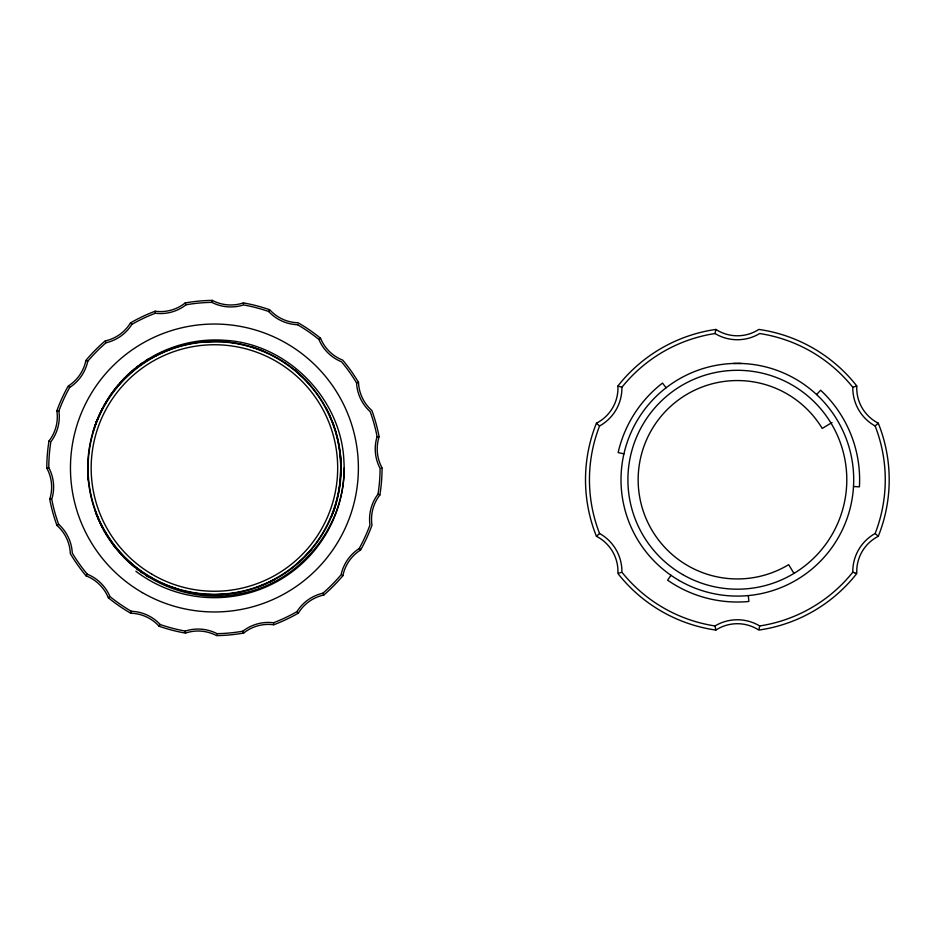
<?xml version="1.0" encoding="UTF-8"?>
<svg xmlns="http://www.w3.org/2000/svg" width="936" height="936" viewBox="0 0 936 936"><rect width="100%" height="100%" fill="white"/><g stroke="black" fill="none" stroke-linecap="round" stroke-linejoin="round"><path stroke-width="1.4" d="M96.268 422.253C95.191 425.108 96.396 421.82 96.899 420.568C99.614 413.7 102.913 407.066 106.762 400.772C115.327 386.79 126.617 374.505 139.815 364.794C163.777 347.057 194.103 338.224 223.833 340.248C286.966 343.056 341.663 398.537 343.933 461.635C347.97 523.54 300.62 583.374 239.44 593.752C181.093 606.013 117.445 571.112 96.806 515.104M87.727 467.228L87.785 464.116M341.125 468.772L340.973 474.189M344.144 468L343.945 474.353A129.73 129.73 0 0 1 135.884 571.241M87.738 465.672L87.762 464.888M87.773 464.127L87.867 461.787M715.01 333.544A43.384 43.384 0 0 0 759.693 333.544A147.9 147.9 0 0 1 852.801 387.293A43.384 43.384 0 0 0 875.137 425.985A147.9 147.9 0 0 1 875.137 533.508A43.384 43.384 0 0 0 852.801 572.2A147.9 147.9 0 0 1 759.693 625.95A43.384 43.384 0 0 0 715.01 625.95A147.9 147.9 0 0 1 621.902 572.2A43.384 43.384 0 0 0 599.567 533.508A147.9 147.9 0 0 1 599.567 425.985A43.384 43.384 0 0 0 621.902 387.293A147.9 147.9 0 0 1 715.01 333.532L715.853 329.519M759.693 625.95L759.014 629.249M159.939 624.955L160.22 624.534A41.418 41.418 0 0 0 131.286 611.278A165.66 165.66 0 0 1 109.945 596.56A41.418 41.418 0 0 0 87.294 574.201A165.66 165.66 0 0 1 72.283 553.071A41.418 41.418 0 0 0 58.64 524.324A165.66 165.66 0 0 1 51.761 499.321A41.418 41.418 0 0 0 48.777 467.637A165.66 165.66 0 0 1 50.848 441.804A41.418 41.418 0 0 0 58.886 411.009A165.66 165.66 0 0 1 69.673 387.434A41.418 41.418 0 0 0 87.762 361.249A165.66 165.66 0 0 1 105.967 342.787A41.418 41.418 0 0 0 131.906 324.359A165.66 165.66 0 0 1 155.329 313.244A41.418 41.418 0 0 0 186.018 304.797A165.66 165.66 0 0 1 211.817 302.363L212.296 300.386A39.441 39.441 0 0 0 243.395 302.901A167.626 167.626 0 0 1 269.755 309.769A39.441 39.441 0 0 0 298.116 322.768A167.626 167.626 0 0 1 320.533 338.235A39.441 39.441 0 0 0 342.74 360.149A167.626 167.626 0 0 1 358.511 382.356A39.441 39.441 0 0 0 371.896 410.541A167.626 167.626 0 0 1 379.115 436.796A39.441 39.441 0 0 0 382.052 467.86A167.626 167.626 0 0 1 379.864 495.004A39.441 39.441 0 0 0 371.99 525.201A167.626 167.626 0 0 1 360.641 549.958A39.441 39.441 0 0 0 342.915 575.64A167.626 167.626 0 0 1 323.797 595.027A39.441 39.441 0 0 0 298.362 613.103A167.626 167.626 0 0 1 273.757 624.78A39.441 39.441 0 0 0 243.664 633.052A167.626 167.626 0 0 1 216.555 635.614A39.441 39.441 0 0 0 185.457 633.099A167.626 167.626 0 0 1 159.097 626.231A39.441 39.441 0 0 0 130.736 613.232A167.626 167.626 0 0 1 108.319 597.765A39.441 39.441 0 0 0 86.1 575.851A167.626 167.626 0 0 1 70.329 553.644A39.441 39.441 0 0 0 56.956 525.459A167.626 167.626 0 0 1 49.725 499.204A39.441 39.441 0 0 0 46.8 468.14A167.626 167.626 0 0 1 48.988 440.996A39.441 39.441 0 0 0 56.862 410.799A167.626 167.626 0 0 1 68.199 386.041A39.441 39.441 0 0 0 85.925 360.36A167.626 167.626 0 0 1 105.054 340.973A39.441 39.441 0 0 0 130.49 322.897A167.626 167.626 0 0 1 155.095 311.22A39.441 39.441 0 0 0 185.176 302.948A167.626 167.626 0 0 1 212.296 300.386L212.273 300.503M216.965 633.894L217.012 633.672A165.66 165.66 0 0 0 242.833 631.203A41.418 41.418 0 0 1 273.523 622.756A165.66 165.66 0 0 0 296.934 611.641A41.418 41.418 0 0 1 322.885 593.213A165.66 165.66 0 0 0 341.09 574.751A41.418 41.418 0 0 1 359.167 548.566A165.66 165.66 0 0 0 369.966 524.991A41.418 41.418 0 0 1 377.992 494.196A165.66 165.66 0 0 0 380.075 468.363A41.418 41.418 0 0 1 377.091 436.679A165.66 165.66 0 0 0 370.211 411.676A41.418 41.418 0 0 1 356.569 382.929A165.66 165.66 0 0 0 341.546 361.799A41.418 41.418 0 0 1 318.895 339.452L320.486 338.27M216.953 633.941L217.023 633.637A41.418 41.418 0 0 0 185.305 631.075A165.66 165.66 0 0 1 160.22 624.534M130.771 613.092L131.286 611.278M318.895 339.44A165.66 165.66 0 0 0 297.566 324.722L297.648 324.418M335.685 504.761L334.023 509.816M93.261 430.923L95.191 425.143M334.62 508.084L333.731 510.67M95.121 425.318L95.542 424.16M333.789 510.506L331.777 515.783M333.555 511.161L333.181 512.156M95.484 424.324L97.356 419.527M95.624 423.961L96.42 421.855M332.9 512.916L332.596 513.712A126.606 126.606 0 0 0 340.306 479.606L340.739 468A126.442 126.442 0 0 0 335.603 431.239L332.877 423.013M96.385 421.949L102.539 408.225M331.496 516.473L331.765 515.794M103.639 406.165L111.033 394.255L118.182 385M211.828 302.363A41.418 41.418 0 0 0 243.547 304.925A165.66 165.66 0 0 1 268.632 311.466L269.545 310.085M159.389 625.786L159.097 626.231M670.995 575.312L667.614 580.18A122.265 122.265 0 0 0 748.882 601.474L748.32 595.577M86.135 575.804L87.294 574.201M116.473 387.633L119.995 383.514M312.367 548.379L304.563 557.037M119.703 383.233L124.488 378.085M119.995 383.514L122.125 381.198M816.601 394.559L820.626 390.23A122.265 122.265 0 0 1 859.412 486.86L853.503 486.509M122.113 381.209L124.277 378.963M125.377 377.863L129.32 374.131M303.463 558.137L299.532 561.869L300.093 561.354M126.138 376.436L129.542 373.218M596.524 536.223L599.567 533.508M877.828 423.587L875.137 425.985M878.272 423.189A151.843 151.843 0 0 1 878.272 536.305A39.441 39.441 0 0 0 856.791 573.511A151.843 151.843 0 0 1 758.827 630.068A39.441 39.441 0 0 0 715.876 630.068A151.843 151.843 0 0 1 617.912 573.511A39.441 39.441 0 0 0 596.431 536.305A151.843 151.843 0 0 1 596.431 423.189A39.441 39.441 0 0 0 617.912 385.983A151.843 151.843 0 0 1 715.876 329.425A39.441 39.441 0 0 0 758.827 329.425A151.843 151.843 0 0 1 856.791 385.983A39.441 39.441 0 0 0 878.272 423.189L878.143 423.306M131.297 371.65L134.866 368.632M136.703 367.169L138.563 365.73M109.067 597.215L108.412 597.694M140.447 364.338L142.354 362.981M57.002 525.424L58.64 524.324M146.25 360.36L148.227 359.108M832.034 422.522L822.241 428.431A99.193 99.193 0 0 0 686.041 394.852A99.193 99.193 0 0 0 652.462 531.063A99.193 99.193 0 0 0 788.662 564.642L793.845 573.206M273.441 580.121L274.166 579.735L270.492 581.619M156.148 355.493L154.697 356.253L159.845 353.656M270.481 581.63L269.006 582.344M161.249 352.989L164.596 351.503M267.591 583.011L257.131 587.293M161.916 352.685L162.583 352.381M164.584 351.515L167.088 350.474M167.088 350.474L171.733 348.707M852.801 387.293L856.697 386.018M621.106 572.469L620.287 572.738M619.281 573.066L618.591 573.288M356.604 382.918L358.465 382.368M46.858 468.129L47.537 467.953M381.783 467.93L381.268 468.058M47.385 467.988L48.73 467.649M201.989 341.909L220.639 341.453M226.863 594.091L221.06 594.535M221.048 594.535L215.21 594.699M733.45 363.46L741.277 363.46M213.642 594.699L208.213 594.547M377.091 436.679L378.787 436.773M51.211 499.286L49.725 499.204M57.096 410.822L57.739 410.892M57.236 410.834L58.886 411.009M623.914 453.878L618.146 452.568A122.265 122.265 0 0 1 662.489 383.081L666.104 387.761M251.187 346.741L254.545 347.818M177.653 589.247L165.953 585.07M618.029 386.018L621.902 387.293M856.171 573.312L854.849 572.879M854.591 572.797L852.801 572.2M254.545 347.818L262.911 350.941M377.992 494.196L379.805 494.98M48.988 440.996L49.69 441.301M342.12 575.254L342.915 575.64M86.276 360.524L87.762 361.249M146.273 575.64L148.262 576.892M140.47 571.662L142.377 573.019M136.726 568.842L138.587 570.27M133.169 565.215L134.047 565.941M295.682 370.785L294.805 370.059L303.463 377.851M134.901 567.38L131.321 564.35M133.602 565.578L132.725 564.853M131.847 564.092L128.77 561.366M875.137 533.508L877.207 535.333M599.567 425.985L596.501 423.248M877.699 535.778L878.202 536.234M128.758 561.354L127.062 559.775M129.577 562.793L126.173 559.576M359.167 548.566L360.091 549.432M69.685 387.434L69.077 386.86M359.775 549.139L360.372 549.701M360.032 549.385L360.535 549.865M127.062 559.763L125.389 558.149M304.563 378.963L308.307 382.906M124.289 557.049L120.557 553.106M130.49 322.897L131.087 323.505M130.759 323.177L131.906 324.359M298.093 612.823L297.356 612.074M124.511 557.914L113.818 545.536L103.662 529.858M326.161 408.26L326.559 408.997M102.691 527.74L101.919 526.278M326.547 408.985L326.933 409.734M326.933 409.722L328.77 413.42M102.562 527.799L100.796 524.066M322.885 593.213L323.797 595.027M105.967 342.787L105.206 341.266M100.737 524.172L101.638 525.997M100.082 522.58L100.433 523.329M329.437 414.835L333.719 425.295M99.415 521.165L98.806 519.843M185.176 302.948L185.258 303.112M243.36 632.362L243.664 633.052M185.433 303.498L186.018 304.797M243.512 632.701L242.833 631.203M99.029 520.51L95.987 513.01L96.888 515.385M98.795 519.96L97.356 516.532M96.701 514.894L95.133 510.693M715.853 629.951L715.01 625.95M155.329 313.244L155.095 311.22M273.616 623.587L273.733 624.663M340.517 455.586L341.125 467.216M88.335 480.425L87.867 474.224M243.395 302.901L243.477 303.954M185.445 632.993L185.305 631.075M297.566 324.722A41.418 41.418 0 0 1 268.632 311.466M151.07 577.734A126.711 126.711 0 0 0 341.125 468A126.711 126.711 0 0 0 151.07 358.266A126.711 126.711 0 0 0 151.07 577.734M142.447 592.675A143.957 143.957 0 0 0 358.383 468A143.957 143.957 0 0 0 142.447 343.325A143.957 143.957 0 0 0 142.447 592.675M151.714 574.107A123.248 123.248 0 0 0 337.674 469.252A123.248 123.248 0 0 0 153.89 360.641A123.248 123.248 0 0 0 151.714 574.107M151.246 577.383A126.313 126.313 0 0 0 340.727 468A126.313 126.313 0 0 0 151.258 358.593A126.313 126.313 0 0 0 151.246 577.383M679.173 580.507A116.356 116.356 0 0 0 853.702 479.747A116.356 116.356 0 0 0 679.173 378.986A116.356 116.356 0 0 0 679.173 580.507M682.625 574.529A109.453 109.453 0 0 0 846.799 479.747A109.453 109.453 0 0 0 682.625 384.965A109.453 109.453 0 0 0 682.625 574.529"/></g></svg>
